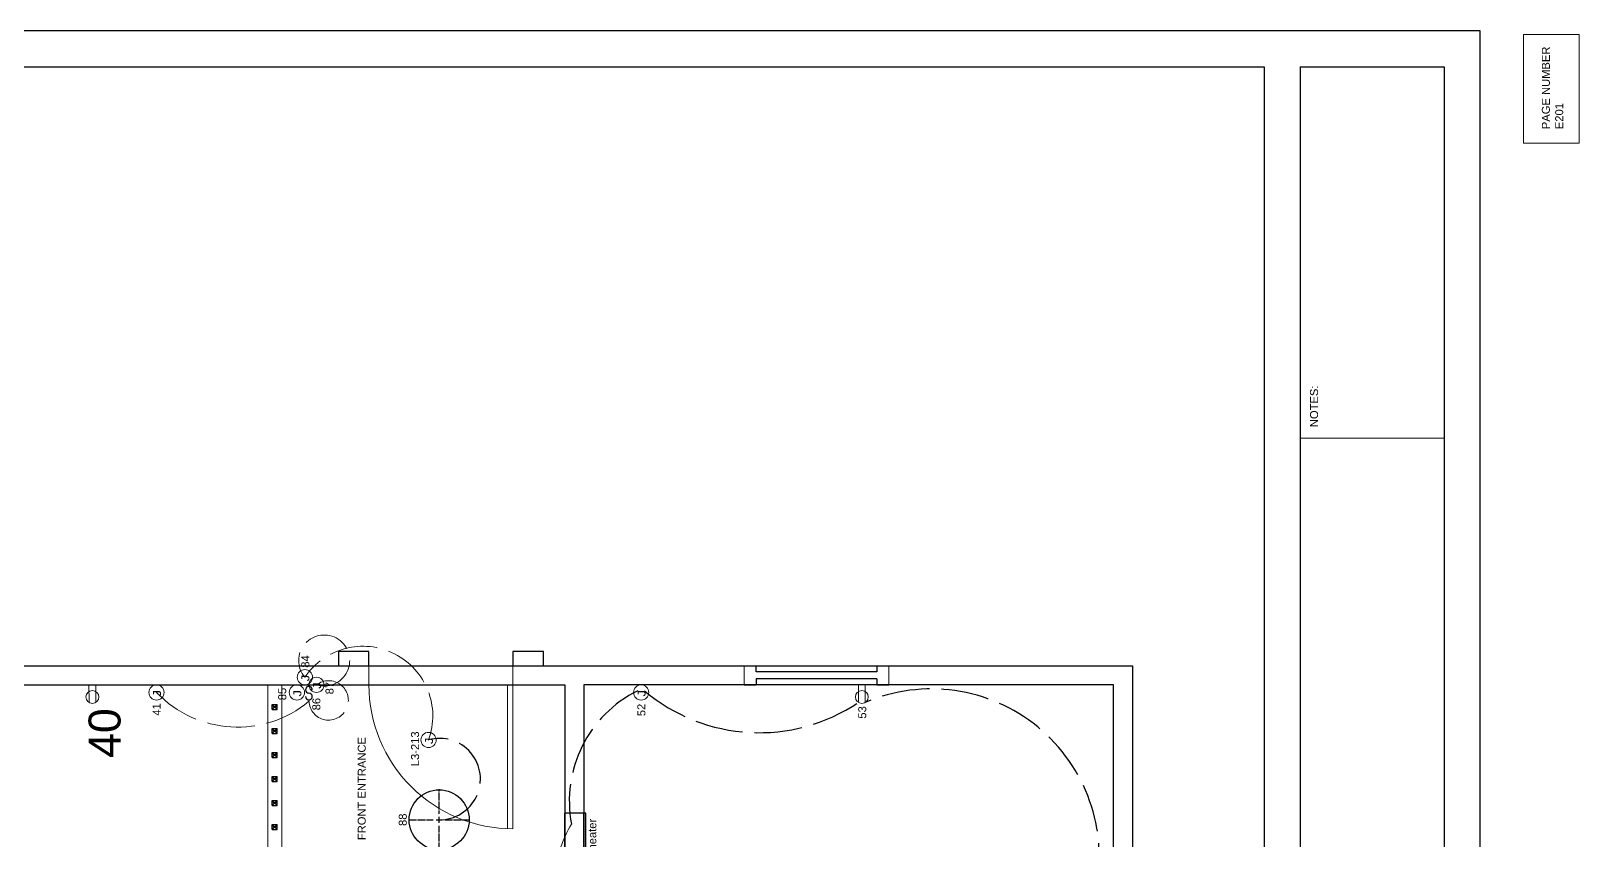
# Model space of a CAD drawing. Header units: inches. Extents: x 12 to 644, y -4 to 515.
# Drawn here: x 257.1 to 644.2, y 313 to 515.3 of the extents above; entities that cross this region are included whole.
import ezdxf

# ---------------------------------------------------------------- set-up
doc = ezdxf.new("R2010")
doc.units = ezdxf.units.IN
doc.header["$MEASUREMENT"] = 0
doc.linetypes.add('ACAD_ISO02W100', pattern=[15, 12, -3])
doc.linetypes.add('CENTER2', pattern=[1.125, 0.75, -0.125, 0.125, -0.125])
doc.layers.get('0').update_dxf_attribs({"color": 1, "lineweight": 9})
for name, color, linetype, lineweight in [('00-page-edge', 7, 'Continuous', 9), ('A201-Floorplan-2nd-floor', 7, 'Continuous', 9), ('A201-Text', 7, 'Continuous', 9), ('E201-Electrical-2nd-floor', 7, 'Continuous', 9)]:
    doc.layers.add(name, color=color, linetype=linetype, lineweight=lineweight)
doc.layers.add('Title Block', color=7, linetype='Continuous')
doc.layers.get('0').off()
doc.styles.add('Reg', font='Courier New.ttf', dxfattribs={"height": 1})
doc.styles.get("Standard").update_dxf_attribs({"font": 'Arial.ttf', "height": 2})

# ---------------------------------------------------------------- blocks, each defined once
blk = doc.blocks.new('L2-SE-bedroom-window')
at = {"lineweight": 30}
blk.add_line((0, -33.125), (0, -36.125), dxfattribs=at)
at = {"layer": 'A201-Floorplan-2nd-floor'}
for p, q in [((4.75, 0), (0, 0)), ((0, -36.125), (4.75, -36.125))]:
    blk.add_line(p, q, dxfattribs=at)
at = {"layer": 'A201-Floorplan-2nd-floor', "lineweight": 30}
for p, q in [((0, 0), (0, -3)), ((4.75, 0), (4.75, -3)), ((1.5, -3), (0, -3)), ((1.5, -33.125), (1.5, -3)), ((3.25, -3), (4.75, -3)), ((3.25, -33.125), (3.25, -3)), ((1.5, -33.125), (0, -33.125)), ((4.75, -33.125), (3.25, -33.125)), ((4.75, -33.125), (4.75, -36.125))]:
    blk.add_line(p, q, dxfattribs=at)
blk = doc.blocks.new('L2-wall-heater-51')
at = {"layer": 'E201-Electrical-2nd-floor', "lineweight": 30}
for p, q in [((0, -0.5, -12.5), (0, 4.75, -12.5)), ((0, 4.75, -12.5), (16, 4.75, -12.5)), ((16, -0.5, -12.5), (16, 4.75, -12.5)), ((0, 0, -12.5), (16, 0, -12.5)), ((0, -0.5, -12.5), (16, -0.5, -12.5))]:
    blk.add_line(p, q, dxfattribs=at)
blk = doc.blocks.new('L2-duplex-53')
at = {"layer": 'E201-Electrical-2nd-floor'}
for p, q in [((0, 1.73, -16.62), (-4.39, 1.73, -16.62)), ((0, 0, -16.62), (-4.38, 0, -16.62))]:
    blk.add_line(p, q, dxfattribs=at)
blk.add_circle((-3.03, 0.87, -16.62), 1.61, dxfattribs=at)
blk = doc.blocks.new('brick-facade-right-of-front-door')
at = {"lineweight": 30}
for p, q in [((3.625, 7.625), (0, 7.625)), ((0, 7.625), (0, 0)), ((3.625, 0), (3.625, 7.625)), ((0, 0), (3.625, 0))]:
    blk.add_line(p, q, dxfattribs=at)
blk = doc.blocks.new('brick-facade-left-of-front-door')
at = {"lineweight": 30}
for p, q in [((3.625, 0), (0, 0)), ((0, 0), (0, -7.625)), ((3.625, -7.625), (3.625, 0)), ((0, -7.625), (3.625, -7.625))]:
    blk.add_line(p, q, dxfattribs=at)
blk = doc.blocks.new('L2-duplex-40')
at = {"layer": 'E201-Electrical-2nd-floor'}
for p, q in [((0, 1.73, -15.88), (-4.39, 1.72, -15.88)), ((0, 0, -15.88), (-4.38, -0.01, -15.88))]:
    blk.add_line(p, q, dxfattribs=at)
blk.add_circle((-3.03, 0.87, -15.88), 1.61, dxfattribs=at)
blk = doc.blocks.new('L2-j-box')
at = {"layer": 'E201-Electrical-2nd-floor'}
blk.add_circle((0, 0), 1.9, dxfattribs=at)
at = {"layer": 'E201-Electrical-2nd-floor', "lineweight": 5, "style": 'Reg'}
blk.add_text('J', height=2, dxfattribs=at).set_placement((-1.25, -1.11))
blk = doc.blocks.new('L2-j-box-52')
at = {"layer": 'E201-Electrical-2nd-floor'}
blk.add_circle((-1.9, 0, -27), 1.9, dxfattribs=at)
at = {"layer": 'E201-Electrical-2nd-floor', "lineweight": 5, "style": 'Reg'}
blk.add_text('J', height=2, dxfattribs=at).set_placement((-3.15, -1.11, -27))
blk = doc.blocks.new('L2-j-box-84')
at = {"layer": 'E201-Electrical-2nd-floor'}
blk.add_circle((1.9, 0, -147), 1.9, dxfattribs=at)
at = {"layer": 'E201-Electrical-2nd-floor', "lineweight": 5, "style": 'Reg'}
blk.add_text('J', height=2, dxfattribs=at).set_placement((0.65, -1.11, -147))
blk = doc.blocks.new('L2-j-box-85')
at = {"layer": 'E201-Electrical-2nd-floor'}
blk.add_circle((-1.9, 0, -70.12), 1.9, dxfattribs=at)
at = {"layer": 'E201-Electrical-2nd-floor', "lineweight": 5, "style": 'Reg'}
blk.add_text('J', height=2, dxfattribs=at).set_placement((-3.15, -1.11, -70.12))
blk = doc.blocks.new('L2-motion-switch-86')
at = {"layer": 'E201-Electrical-2nd-floor', "lineweight": -3}
for p, q in [((-3.74, 0, -64.62), (-4.11, 0, -64.62)), ((-0.37, 0, -64.62), (0, 0, -64.62))]:
    blk.add_line(p, q, dxfattribs=at)
for centre, start, end in [((-2.9, 0, -64.62), 90, 360), ((-1.22, 0, -64.62), 90, 180), ((-1.21, 0, -64.62), 270, 90)]:
    blk.add_arc(centre, 0.84, start, end, dxfattribs=at)
blk = doc.blocks.new('L2-j-box-87')
at = {"layer": 'E201-Electrical-2nd-floor'}
blk.add_circle((0, -1.9, -70.25), 1.9, dxfattribs=at)
at = {"layer": 'E201-Electrical-2nd-floor', "lineweight": 5, "style": 'Reg'}
blk.add_text('J', height=2, dxfattribs=at).set_placement((-1.25, -3.01, -70.25))
blk = doc.blocks.new('L2-front-door')
at = {"layer": 'A201-Floorplan-2nd-floor'}
for p, q in [((-36, 0), (0, 0)), ((-35.97, 1.38), (0, 1.38))]:
    blk.add_line(p, q, dxfattribs=at)
at = {"layer": 'A201-Floorplan-2nd-floor', "lineweight": 30}
blk.add_line((0, 1.38), (0, 0), dxfattribs=at)
at = {"layer": 'A201-Floorplan-2nd-floor'}
blk.add_arc((0, 0), 36, 90, 180, dxfattribs=at)
blk = doc.blocks.new('L2-banister-rail')
at = {"layer": 'A201-Floorplan-2nd-floor', "lineweight": -3}
for p, q in [((292.34, -354.55), (291.09, -355.8)), ((292.34, -355.8), (291.09, -354.55)), ((291.09, -354.55), (291.09, -355.8)), ((291.09, -354.55), (292.34, -354.55)), ((291.09, -355.8), (292.34, -355.8)), ((292.34, -354.55), (292.34, -355.8))]:
    blk.add_line(p, q, dxfattribs=at)
at = {"layer": 'A201-Floorplan-2nd-floor', "lineweight": 5}
blk.add_line((291.71, -355.8), (291.71, -354.55), dxfattribs=at)
blk = doc.blocks.new('*U401')
at = {"layer": 'E201-Electrical-2nd-floor', "color": 0, "linetype": 'CENTER2', "lineweight": -3, "transparency": 16777216}
for p, q in [((0, 1.5), (0, 7.62)), ((-7.62, 0), (-1.5, 0)), ((1.5, 0), (7.62, 0)), ((0, -7.62), (0, -1.5))]:
    blk.add_line(p, q, dxfattribs=at)
at = {"layer": 'E201-Electrical-2nd-floor', "color": 0, "linetype": 'Continuous', "lineweight": -3, "transparency": 16777216}
for p, q in [((-0.75, 0), (0.75, 0)), ((0, -0.75), (0, 0.75))]:
    blk.add_line(p, q, dxfattribs=at)
blk = doc.blocks.new('L2-pendant-light-88')
at = {"layer": 'E201-Electrical-2nd-floor', "lineweight": -3}
blk.add_circle((0, 0, -85.88), 7.5, dxfattribs=at)
at = {"layer": 'E201-Electrical-2nd-floor', "linetype": 'CENTER2', "lineweight": -3, "rotation": 270}
blk.add_blockref('*U401', (0, 0, -85.88), dxfattribs=at)
blk = doc.blocks.new('L3-212')
at = {"layer": 'E201-Electrical-2nd-floor'}
blk.add_circle((0, 0), 1.9, dxfattribs=at)
at = {"layer": 'E201-Electrical-2nd-floor', "lineweight": 5, "style": 'Reg'}
blk.add_text('J', height=2, dxfattribs=at).set_placement((-1.25, -1.11))

msp = doc.modelspace()

# ---------------------------------------------------------------- linework, layer by layer
at = {"layer": '00-page-edge', "lineweight": 5}
msp.add_line((574.4, 413.46), (610.4, 413.46), dxfattribs=at)
at = {"layer": '00-page-edge', "lineweight": -3}
for points in [[(12.1, -4.04), (619.4, -4.04), (619.4, 515.31), (12.1, 515.31)], [(565.4, 4.96), (21.1, 4.96), (21.1, 506.31), (565.4, 506.31)]]:
    msp.add_lwpolyline(points, close=True, dxfattribs=at)
at = {"layer": '00-page-edge', "lineweight": 5}
msp.add_lwpolyline([(630.25, 487.27), (630.25, 514.46), (644.15, 514.46), (644.15, 487.27)], close=True, dxfattribs=at)
at = {"layer": 'A201-Floorplan-2nd-floor', "lineweight": -3}
for p, q in [((90.69, 356.57), (532.5, 356.57)), ((532.5, 356.57), (532.5, 35.27))]:
    msp.add_line(p, q, dxfattribs=at)
at = {"layer": 'A201-Floorplan-2nd-floor', "lineweight": 5}
for p, q in [((341.64, 351.82), (341.64, 356.57)), ((377.64, 351.82), (377.64, 356.57)), ((316.35, 351.82), (316.35, 228.88)), ((319.85, 351.82), (319.85, 228.88))]:
    msp.add_line(p, q, dxfattribs=at)
at = {"layer": 'A201-Floorplan-2nd-floor', "lineweight": -3}
msp.add_lwpolyline([(221.79, 173.94), (221.79, 40.03), (95.41, 39.94), (95.41, 351.82), (390.6, 351.82), (390.6, 242.75), (453.45, 242.75), (453.45, 218.25), (439.9, 218.25), (439.9, 152.5), (404.56, 152.5), (404.56, 173.94), (221.78, 173.94)], dxfattribs=at)
msp.add_lwpolyline([(457.33, 247.5), (457.33, 218.25), (527.75, 218.25), (527.75, 351.82), (395.35, 351.82), (395.35, 247.5)], close=True, dxfattribs=at)
at = {"layer": 'E201-Electrical-2nd-floor', "linetype": 'ACAD_ISO02W100', "lineweight": 5}
for centre, radius, start, end in [((330.45, 357.9), 6.38, 252.5281, 221.0317), ((340.14, 344.01), 17.46, 339.9444, 146.2281), ((331.56, 347.93), 4.93, 182.6, 127.8808), ((308.77, 369.17), 27.92, 223.5718, 309.7674), ((416.65, 302.09), 28.57, 148.5392, 251.2176)]:
    msp.add_arc(centre, radius, start, end, dxfattribs=at)
at = {"layer": 'E201-Electrical-2nd-floor', "linetype": 'ACAD_ISO02W100', "lineweight": -3}
for centre, radius, start, end in [((422.54, 322.76), 30.81, 116.3768, 190.7699), ((439.19, 384.24), 44.39, 229.7467, 303.9743), ((482.21, 308.78), 42.02, 348.3368, 113.0887), ((359.34, 328.26), 10.17, 269.1232, 105.9945)]:
    msp.add_arc(centre, radius, start, end, dxfattribs=at)
at = {"layer": 'Title Block', "lineweight": -3}
for p, q in [((574.4, 506.31), (574.4, 4.96)), ((574.4, 506.31), (610.4, 506.31)), ((610.4, 506.31), (610.4, 4.96))]:
    msp.add_line(p, q, dxfattribs=at)

# ---------------------------------------------------------------- block references
at = {"lineweight": 5, "rotation": 89.99999999999999}
msp.add_blockref('L2-front-door', (377.64, 351.82), dxfattribs=at)
at = {"color": 1, "lineweight": 5, "rotation": 89.99999999999999}
for p in [(-37.07, 54.6), (-37.07, 48.6), (-37.07, 42.6), (-37.07, 36.6), (-37.07, 30.6), (-37.07, 24.6)]:
    msp.add_blockref('L2-banister-rail', p, dxfattribs=at)
at = {"layer": 'A201-Floorplan-2nd-floor', "lineweight": -3, "rotation": 89.99999999999999}
for name, p in [('brick-facade-right-of-front-door', (341.64, 356.57)), ('brick-facade-left-of-front-door', (377.64, 356.57)), ('L2-SE-bedroom-window', (435.46, 351.82))]:
    msp.add_blockref(name, p, dxfattribs=at)
at = {"layer": 'A201-Floorplan-2nd-floor', "lineweight": 5, "rotation": 89.99999999999999}
msp.add_blockref('L2-j-box', (288.54, 349.92), dxfattribs=at)
at = {"layer": 'E201-Electrical-2nd-floor', "lineweight": 5, "rotation": 89.99999999999999}
for name, p in [('L2-j-box-84', (325.63, 351.82, 147)), ('L2-j-box-87', (326.63, 351.82, 70.25)), ('L2-j-box-85', (323.63, 351.82, 70.12)), ('L2-motion-switch-86', (326.63, 351.82, 64.62)), ('L2-j-box-52', (409.69, 351.82, 27)), ('L3-212', (356.54, 338.03)), ('L2-pendant-light-88', (359.19, 318.08, 85.88))]:
    msp.add_blockref(name, p, dxfattribs=at)
at = {"layer": 'E201-Electrical-2nd-floor', "lineweight": -3, "rotation": 89.99999999999999}
for name, p in [('L2-duplex-40', (273.38, 351.82, 15.88)), ('L2-duplex-53', (465.73, 351.82, 16.62)), ('L2-wall-heater-51', (395.35, 303.75, 12.5))]:
    msp.add_blockref(name, p, dxfattribs=at)

# ---------------------------------------------------------------- texts
at = {"layer": '00-page-edge', "lineweight": 5, "insert": (634.86, 490.76), "char_height": 2, "width": 68.7863, "attachment_point": 1, "rotation": 90}
msp.add_mtext('PAGE NUMBER\\PE201', dxfattribs=at)
at = {"layer": 'A201-Text', "lineweight": 5}
msp.add_text('FRONT ENTRANCE', height=2, rotation=90, dxfattribs=at).set_placement((340.83, 313))
at = {"layer": 'E201-Electrical-2nd-floor', "lineweight": 5}
for s, p in [('84', (326.73, 356.1)), ('87', (332.78, 349.45)), ('85', (320.96, 347.97)), ('86', (329.49, 345.44)), ('41', (289.55, 344.11)), ('52', (410.74, 343.98)), ('53', (465.96, 343.37)), ('L3-213', (354.17, 331.48)), ('88', (351.09, 316.54)), ('wall-heater', (398.46, 304.66))]:
    msp.add_text(s, height=2, rotation=90, dxfattribs=at).set_placement(p)
at = {"layer": 'E201-Electrical-2nd-floor', "lineweight": -3, "insert": (271.54, 345.97), "char_height": 8, "attachment_point": 3, "rotation": 90}
msp.add_mtext('40', dxfattribs=at)
at = {"layer": 'Title Block', "lineweight": 5}
msp.add_text('NOTES:', height=2, rotation=90, dxfattribs=at).set_placement((578.91, 416.26))

doc.saveas('drawing.dxf')
